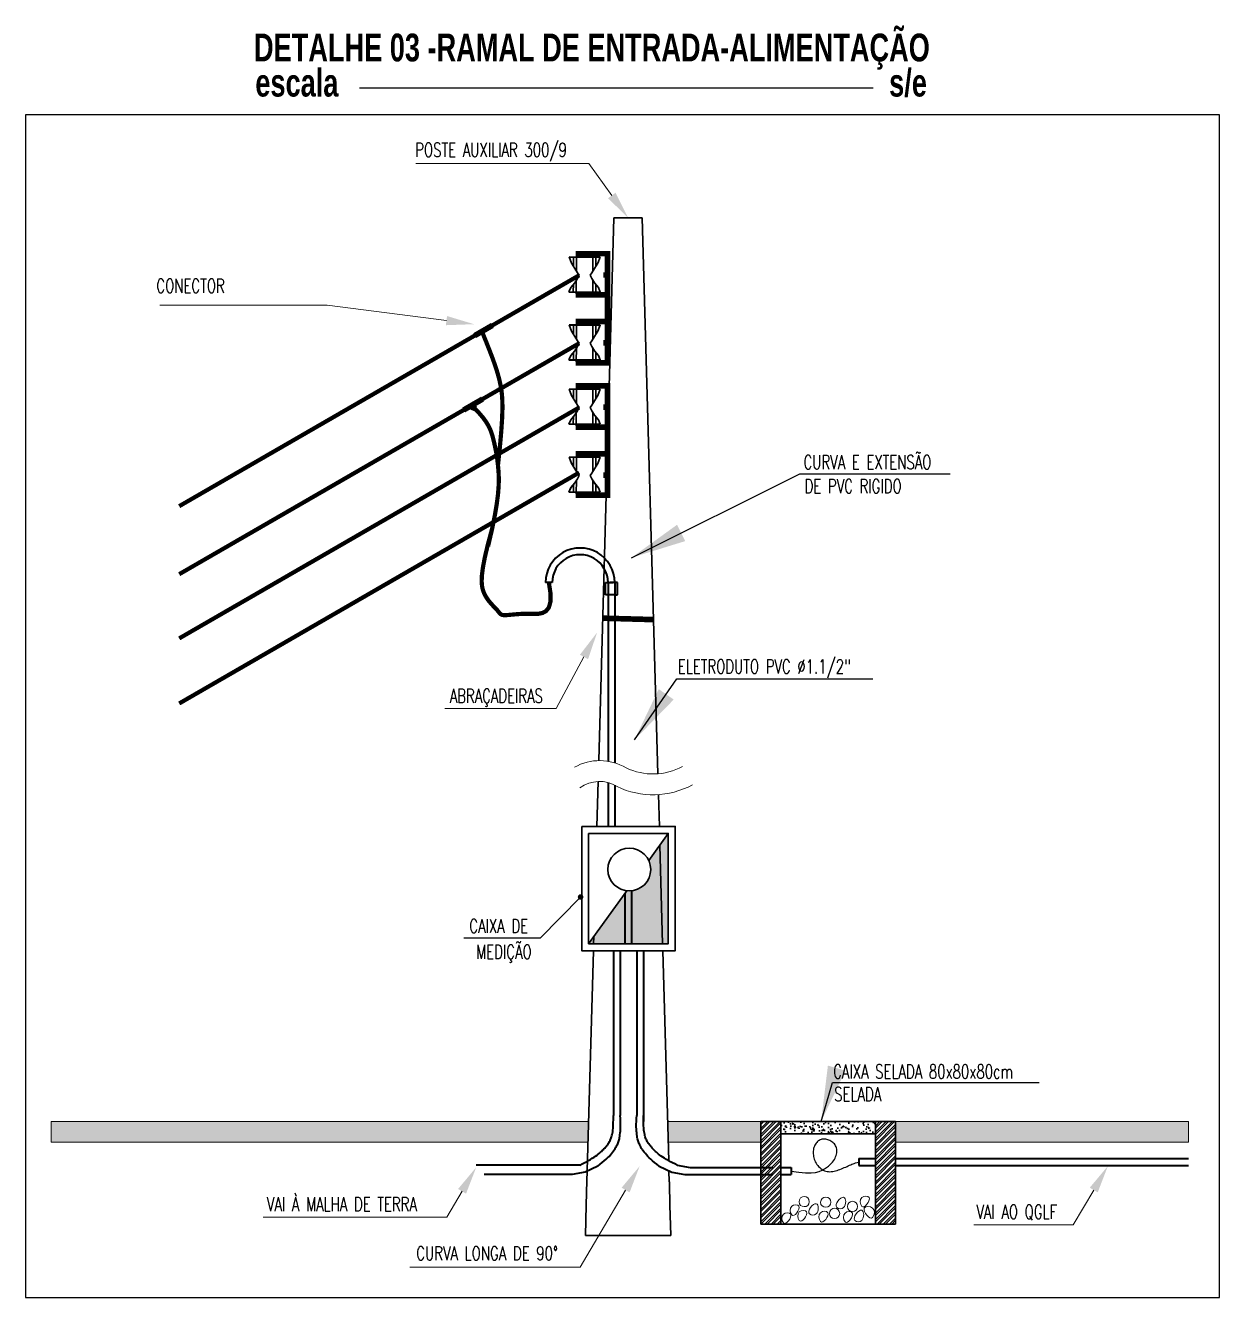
# Model space of a CAD drawing. Header units: millimetres. Extents: x 867 to 1330, y 209 to 507.
# Drawn here: x 922.78 to 931.38, y 320.7 to 329.86 of the extents above; entities that cross this region are included whole.
import ezdxf

# ---------------------------------------------------------------- set-up
doc = ezdxf.new("R2010")
doc.units = ezdxf.units.MM
doc.header["$LTSCALE"] = 5
doc.linetypes.add('DASHDOTX2', pattern=[2, 1, -0.5, 0, -0.5])
doc.linetypes.add('HIDDEN', pattern=[9.525, 6.35, -3.175])
for name, color, linetype, lineweight in [('I-ARQ', 8, 'Continuous', 0), ('I-CAIXAS', 3, 'Continuous', 30), ('I-ELET_EMB', 5, 'Continuous', 35), ('I-FIAÇÃO', 2, 'Continuous', 25), ('I-LIN_CHAMADA', 9, 'Continuous', 9), ('I-PONTO_ELE', 4, 'Continuous', 30), ('I-TEXTOS', 2, 'Continuous', 25)]:
    doc.layers.add(name, color=color, linetype=linetype, lineweight=lineweight)
doc.styles.add('ROMANS', font='ROMANS.SHX', dxfattribs={"height": 0.25})
doc.styles.add('SANSSERIFBOLD', font='sasb____.pfb')
doc.styles.get("Standard").update_dxf_attribs({"font": 'arial.ttf'})
doc.dimstyles.new('BOLA200-C', dxfattribs={"dimtxt": 0.36, "dimasz": 0.36, "dimexe": 0.18, "dimexo": 0.063, "dimgap": 0.18, "dimtad": 1, "dimzin": 4, "dimdsep": 46, "dimtxsty": 'ROMANS', "dimblk": 'BOLA', "dimblk1": 'BOLA', "dimblk2": 'BOLA', "dimsah": 1, "dimcen": 0.09, "dimse1": 1, "dimse2": 1, "dimclrt": 2, "dimadec": 0, "dimazin": 0, "dimtfac": 1.2, "dimtix": 1, "dimtmove": 2, "dimatfit": 3, "dimldrblk": 'BOLA', "dimfxl": 1, "dimtvp": 2, "dimtolj": 1, "dimtzin": 4, "dimarcsym": 0})
doc.dimstyles.get("Standard").update_dxf_attribs({"dimtxt": 0.18, "dimasz": 0.18, "dimexe": 0.18, "dimexo": 0.0625, "dimgap": 0.09, "dimtad": 0, "dimtih": 1, "dimtoh": 1, "dimdec": 4, "dimzin": 0, "dimdsep": 46, "dimtxsty": 'Standard', "dimcen": 0.09, "dimadec": 0, "dimazin": 0, "dimtfac": 1, "dimtdec": 4, "dimtofl": 0, "dimtmove": 0, "dimatfit": 3, "dimfxl": 1, "dimtolj": 1, "dimtzin": 0, "dimarcsym": 0})

# ---------------------------------------------------------------- blocks, each defined once
blk = doc.blocks.new('BOLA')
blk.add_hatch(color=0).paths.add_polyline_path([(-0.25, 0, 1), (0.25, 0, 1)])
at = {"color": 0}
for p, q in [((0, 1), (0, 0.25)), ((-1, 0), (-0.25, 0)), ((0.25, 0), (1, 0)), ((0, -0.25), (0, -1))]:
    blk.add_line(p, q, dxfattribs=at)
blk.add_circle((0, 0), 0.25, dxfattribs=at)

msp = doc.modelspace()

# ---------------------------------------------------------------- hatches: boundary and pattern name
at = {"layer": 'I-ARQ'}
h = msp.add_hatch(dxfattribs=at)
h.set_pattern_fill('AR-HBONE', color=256, scale=0.0005, style=0)
h.set_pattern_definition([(45, (-410.631544, -555.408467), (7e-18, 0.071842049), [0.1524, -0.0508]), (135, (-410.595623, -555.372546), (7e-18, 0.071842049), [0.1524, -0.0508])])
h.paths.add_polyline_path([(926.8399, 321.9634), (922.9686, 321.9634), (922.9686, 321.8134), (926.8357, 321.8134)])
h.paths.add_polyline_path([(928.08, 321.9634), (927.4088, 321.9634), (927.413, 321.8134), (928.08, 321.8134)])
h.paths.add_polyline_path([(931.1609, 321.8134), (931.1609, 321.9634), (929.0503, 321.9634), (929.0503, 321.8134)])
at = {"layer": 'I-CAIXAS'}
msp.add_hatch(color=256, dxfattribs=at).paths.add_polyline_path([(926.8402, 323.2429), (927.4135, 323.2429), (927.4135, 324.0379), (927.2731, 323.8431, -0.109418), (927.2875, 323.7779, -0.44827), (927.1155, 323.6246)])
h = msp.add_hatch(dxfattribs=at)
h.set_pattern_fill('STEEL', color=9, scale=0.01, style=0)
h.set_pattern_definition([(45, (-410.631544, -555.408467), (-0.0224506403, 0.0224506403), []), (45, (-410.631544, -555.392592), (-0.0224506403, 0.0224506403), [])])
h.paths.add_polyline_path([(928.2248, 321.9634), (928.08, 321.9634), (928.08, 321.2241), (928.2248, 321.2241)])
h.paths.add_polyline_path([(929.0503, 321.9634), (928.9054, 321.9634), (928.9054, 321.2241), (929.0421, 321.2241), (929.0503, 321.2322)])
h = msp.add_hatch(dxfattribs=at)
h.set_pattern_fill('AR-CONC', color=9, scale=0.0005, style=0)
h.set_pattern_definition([(50, (-410.63154, -555.40847), (0.0910923345, -0.0079695428), [0.009525, -0.104775]), (355, (-410.63154, -555.40847), (-0.017621413, 0.0955283214), [0.00762, -0.08382]), (100.451, (-410.62395, -555.40913), (0.073471251, 0.087558344), [0.008095, -0.089045]), (46.1842, (-410.63154, -555.38307), (0.1355395204, -0.021021164), [0.0142875, -0.1571625]), (96.6356, (-410.62025, -555.38482), (0.118702117, 0.123712778), [0.0121425, -0.1335675]), (351.184, (-410.63154, -555.38307), (0.118702303, 0.123712559), [0.01143, -0.12573]), (21, (-410.61884, -555.38942), (0.07580744, -0.0511327593), [0.009525, -0.104775]), (326, (-410.61884, -555.38942), (0.030901014, 0.092093983), [0.00762, -0.08382]), (71.4514, (-410.61253, -555.39368), (0.1067082454, 0.040961429), [0.008095, -0.089045]), (37.5, (-410.631544, -555.408467), (0.0015443016, 0.04227751944), [0, -0.082804, 0, -0.08509, 0, -0.0841375]), (7.5, (-410.631544, -555.408467), (0.0334098313, 0.0500902874), [0, -0.048514, 0, -0.080899, 0, -0.0320675]), (327.5, (-410.659865, -555.408467), (0.0677952976, -0.002864372), [0, -0.03175, 0, -0.09906, 0, -0.131445]), (317.5, (-410.672565, -555.408467), (0.0740645907, 0.0127132455), [0, -0.041275, 0, -0.065786, 0, -0.093345])])
h.paths.add_polyline_path([(928.9054, 321.9634), (928.2248, 321.9634), (928.2248, 321.8742), (928.9054, 321.8742)])

# ---------------------------------------------------------------- linework, layer by layer
at = {"linetype": 'HIDDEN', "ltscale": 0.3}
msp.add_lwpolyline([(922.7843, 320.695), (931.3837, 320.695), (931.3837, 329.214), (922.7843, 329.214)], close=True, dxfattribs=at)
at = {"layer": 'I-ARQ', "color": 7}
for p, q in [((922.9686, 321.9634), (926.8399, 321.9634)), ((927.2353, 321.9634), (927.2356, 321.9634)), ((927.4088, 321.9634), (928.08, 321.9634)), ((929.0503, 321.9634), (931.1609, 321.9634)), ((922.9686, 321.8134), (926.8399, 321.8134)), ((927.4088, 321.8134), (928.08, 321.8134)), ((929.0503, 321.8134), (931.1609, 321.8134))]:
    msp.add_line(p, q, dxfattribs=at)
at = {"layer": 'I-ARQ'}
for p, q in [((922.9686, 321.9634), (922.9686, 321.8134)), ((931.1609, 321.9634), (931.1609, 321.8134))]:
    msp.add_line(p, q, dxfattribs=at)
for centre, radius, start, end in [((926.9202, 324.19), 0.3724, 59.35521, 119.41982), ((927.3035, 324.9139), 0.4476, 244.37796, 298.42879), ((926.9181, 324.1776), 0.2348, 57.23425, 126.92612), ((927.3035, 324.9139), 0.5976, 244.37796, 298.42879)]:
    msp.add_arc(centre, radius, start, end, dxfattribs=at)
at = {"layer": 'I-ARQ', "color": 8}
for points, start_tangent, end_tangent in [([(928.3658, 321.3589, 2.6241), (928.4195, 321.3589, 2.6241), (928.4195, 321.4126, 2.6241), (928.367, 321.4126, 2.6241), (928.3658, 321.3589, 2.6241)], (0.788694, -0.614785), (0.788694, -0.614785)), ([(928.521, 321.3553, 2.6241), (928.5748, 321.3553, 2.6241), (928.5748, 321.409, 2.6241), (928.5222, 321.409, 2.6241), (928.521, 321.3553, 2.6241)], (0.788694, -0.614785), (0.788694, -0.614785)), ([(928.6281, 321.3434, 2.6241), (928.6764, 321.3434, 2.6241), (928.6764, 321.4176, 2.6241), (928.6281, 321.3434, 2.6241)], (0.725188, -0.688551), (0.725188, -0.688551)), ([(928.8076, 321.3517, 2.6241), (928.8076, 321.415, 2.6241), (928.8601, 321.415, 2.6241), (928.8076, 321.3517, 2.6241)], (-0.62762, 0.77852), (-0.62762, 0.77852)), ([(928.3025, 321.2897, 2.6241), (928.3025, 321.3529, 2.6241), (928.355, 321.3529, 2.6241), (928.3025, 321.2897, 2.6241)], (-0.62762, 0.77852), (-0.62762, 0.77852)), ([(928.4311, 321.2969, 2.6241), (928.4793, 321.2969, 2.6241), (928.4793, 321.3711, 2.6241), (928.4311, 321.2969, 2.6241)], (0.725188, -0.688551), (0.725188, -0.688551)), ([(928.5843, 321.2742, 2.6241), (928.638, 321.2742, 2.6241), (928.638, 321.3279, 2.6241), (928.5855, 321.3279, 2.6241), (928.5843, 321.2742, 2.6241)], (0.788694, -0.614785), (0.788694, -0.614785)), ([(928.7133, 321.3243, 2.6241), (928.767, 321.3243, 2.6241), (928.767, 321.378, 2.6241), (928.7145, 321.378, 2.6241), (928.7133, 321.3243, 2.6241)], (0.788694, -0.614785), (0.788694, -0.614785)), ([(928.7583, 321.2503, 2.6241), (928.8065, 321.2503, 2.6241), (928.8065, 321.3245, 2.6241), (928.7583, 321.2503, 2.6241)], (0.725188, -0.688551), (0.725188, -0.688551)), ([(928.8852, 321.2718, 2.6241), (928.8852, 321.3398, 2.6241), (928.8255, 321.3398, 2.6241), (928.8852, 321.2718, 2.6241)], (0.634193, 0.773175), (0.634193, 0.773175)), ([(928.2428, 321.2324, 2.6241), (928.2428, 321.2956, 2.6241), (928.2953, 321.2956, 2.6241), (928.2428, 321.2324, 2.6241)], (-0.62762, 0.77852), (-0.62762, 0.77852)), ([(928.3574, 321.2491, 2.6241), (928.3574, 321.3123, 2.6241), (928.41, 321.3123, 2.6241), (928.3574, 321.2491, 2.6241)], (-0.62762, 0.77852), (-0.62762, 0.77852)), ([(928.5103, 321.2431, 2.6241), (928.5103, 321.3064, 2.6241), (928.5628, 321.3064, 2.6241), (928.5103, 321.2431, 2.6241)], (-0.62762, 0.77852), (-0.62762, 0.77852)), ([(928.687, 321.2408, 2.6241), (928.687, 321.304, 2.6241), (928.7395, 321.304, 2.6241), (928.687, 321.2408, 2.6241)], (-0.62762, 0.77852), (-0.62762, 0.77852))]:
    msp.add_spline(points, degree=3, dxfattribs=dict(at, start_tangent=start_tangent, end_tangent=end_tangent))
at = {"layer": 'I-CAIXAS'}
for p, q in [((927.2731, 323.8431, 2.6241), (927.4135, 324.0379, 2.6241)), ((926.8402, 323.2429, 2.6241), (927.1155, 323.6246, 2.6241)), ((928.08, 321.9634), (928.08, 321.2241)), ((928.2248, 321.9634), (928.08, 321.9634)), ((928.2248, 321.9634), (928.9054, 321.9634)), ((928.2248, 321.2241), (928.2248, 321.9634)), ((928.9054, 321.2241), (928.9054, 321.9634)), ((928.9054, 321.9634), (929.0503, 321.9634)), ((929.0503, 321.2241), (929.0503, 321.9634)), ((928.2248, 321.8742), (928.9054, 321.8742)), ((928.08, 321.2241), (929.0503, 321.2241))]:
    msp.add_line(p, q, dxfattribs=at)
at = {"layer": 'I-CAIXAS', "elevation": 2.6241}
for points in [[(926.7902, 324.0879), (927.4635, 324.0879), (927.4635, 323.1929), (926.7902, 323.1929)], [(926.8402, 324.0379), (927.4135, 324.0379), (927.4135, 323.2429), (926.8402, 323.2429)]]:
    msp.add_lwpolyline(points, close=True, dxfattribs=at)
at = {"layer": 'I-CAIXAS'}
msp.add_circle((927.1331, 323.7779, 2.6241), 0.1543, dxfattribs=at)
at = {"layer": 'I-ELET_EMB'}
for p, q in [((926.5778, 325.8447), (926.5298, 325.8447)), ((926.7769, 321.6496), (926.0293, 321.6496))]:
    msp.add_line(p, q, dxfattribs=at)
at = {"layer": 'I-ELET_EMB', "linetype": 'Continuous'}
for p, q in [((926.9607, 325.8442), (927.016, 325.8442)), ((926.9607, 325.7559), (926.9607, 325.8442)), ((926.9798, 325.8442), (926.9798, 324.5576)), ((927.0469, 325.8442), (926.9917, 325.8442)), ((927.0278, 325.8442), (927.0278, 324.5465)), ((927.0469, 325.7559), (927.0469, 325.8442)), ((926.9798, 325.7559), (926.9607, 325.7559)), ((927.0278, 325.7559), (926.9798, 325.7559)), ((927.0278, 325.7559), (927.0469, 325.7559)), ((926.9798, 324.4042), (926.9798, 324.0879)), ((926.9798, 324.4042), (926.9798, 324.0879)), ((927.0278, 324.3852), (927.0278, 324.0879)), ((927.0278, 324.3852), (927.0278, 324.0879)), ((927.1484, 323.6243), (927.1484, 323.2429)), ((927.1004, 323.6037), (927.1004, 323.2429)), ((927.0183, 323.1929), (927.0183, 322.0067)), ((927.0663, 323.1929), (927.0663, 322.0067)), ((927.1873, 323.1929), (927.1873, 322.0067)), ((927.2353, 323.1929), (927.2353, 321.9634)), ((928.7852, 321.6957), (928.9054, 321.6957)), ((928.7852, 321.6957), (928.7852, 321.6452)), ((929.0503, 321.6957), (931.1609, 321.6957)), ((928.2975, 321.6316), (928.2975, 321.5811)), ((928.7852, 321.6452), (928.9054, 321.6452)), ((929.0503, 321.6452), (931.1609, 321.6452))]:
    msp.add_line(p, q, dxfattribs=at)
for points in [[(926.7769, 321.6496), (926.7932, 321.6571), (926.8091, 321.665), (926.8245, 321.6731), (926.8393, 321.6813), (926.8533, 321.6896), (926.8666, 321.6979), (926.8789, 321.7059), (926.8902, 321.7137), (926.9004, 321.7211), (926.9096, 321.7282), (926.9179, 321.735), (926.9255, 321.7416), (926.9324, 321.7479), (926.9387, 321.7541), (926.9447, 321.7602), (926.9503, 321.7662), (926.9558, 321.7722), (926.961, 321.7782), (926.9661, 321.7841), (926.9709, 321.7901), (926.9755, 321.796), (926.9798, 321.802), (926.9839, 321.808), (926.9877, 321.814), (926.9913, 321.82), (926.9946, 321.8261), (926.9977, 321.8324), (927.0005, 321.839), (927.0031, 321.846), (927.0055, 321.8534), (927.0077, 321.8613), (927.0098, 321.8698), (927.0117, 321.8791), (927.0134, 321.8896), (927.0149, 321.9018), (927.0162, 321.9162), (927.0172, 321.9334), (927.0179, 321.9539), (927.0183, 321.9782), (927.0183, 322.0067)], [(926.9053, 321.6423), (926.9226, 321.6553), (926.9383, 321.6677), (926.9524, 321.6795), (926.9652, 321.6907), (926.9767, 321.7016), (926.9871, 321.712), (926.9965, 321.7222), (927.005, 321.732), (927.0127, 321.7417), (927.0198, 321.7512), (927.0262, 321.7604), (927.0319, 321.7694), (927.0371, 321.7781), (927.0417, 321.7865), (927.0457, 321.7945), (927.0493, 321.8021), (927.0524, 321.8095), (927.0551, 321.8166), (927.0574, 321.8238), (927.0595, 321.8313), (927.0613, 321.8392), (927.0629, 321.8479), (927.0644, 321.8575), (927.0659, 321.8682), (927.0673, 321.8803), (927.0686, 321.8938), (927.0696, 321.9087), (927.0702, 321.9252), (927.0703, 321.9432), (927.0698, 321.9627), (927.0685, 321.9839), (927.0663, 322.0067)], [(927.3482, 321.6423), (927.3309, 321.6553), (927.3153, 321.6677), (927.3011, 321.6795), (927.2884, 321.6907), (927.2769, 321.7016), (927.2665, 321.712), (927.2571, 321.7222), (927.2486, 321.732), (927.2408, 321.7417), (927.2338, 321.7512), (927.2274, 321.7604), (927.2217, 321.7694), (927.2165, 321.7781), (927.2119, 321.7865), (927.2079, 321.7945), (927.2043, 321.8021), (927.2012, 321.8095), (927.1985, 321.8166), (927.1962, 321.8238), (927.1941, 321.8313), (927.1923, 321.8392), (927.1906, 321.8479), (927.1891, 321.8575), (927.1877, 321.8682), (927.1863, 321.8803), (927.185, 321.8938), (927.184, 321.9087), (927.1834, 321.9252), (927.1833, 321.9432), (927.1838, 321.9627), (927.1851, 321.9839), (927.1873, 322.0067)], [(927.4767, 321.6496), (927.4604, 321.6571), (927.4445, 321.665), (927.4291, 321.6731), (927.4143, 321.6813), (927.4003, 321.6896), (927.387, 321.6979), (927.3747, 321.7059), (927.3634, 321.7137), (927.3532, 321.7211), (927.344, 321.7282), (927.3357, 321.735), (927.3281, 321.7416), (927.3212, 321.7479), (927.3148, 321.7541), (927.3089, 321.7602), (927.3032, 321.7662), (927.2978, 321.7722), (927.2925, 321.7782), (927.2875, 321.7841), (927.2827, 321.7901), (927.2781, 321.796), (927.2738, 321.802), (927.2697, 321.808), (927.2658, 321.814), (927.2623, 321.82), (927.259, 321.8261), (927.2559, 321.8324), (927.2531, 321.839), (927.2505, 321.846), (927.2481, 321.8534), (927.2459, 321.8613), (927.2438, 321.8698), (927.2419, 321.8791), (927.2402, 321.8896), (927.2387, 321.9018), (927.2374, 321.9162), (927.2364, 321.9334), (927.2357, 321.9539), (927.2353, 321.9782), (927.2353, 322.0067)], [(926.9053, 321.6423), (926.8153, 321.5991), (926.7216, 321.5811), (926.6207, 321.5811), (926.3866, 321.5811), (926.1812, 321.5811), (926.0867, 321.5811)], [(927.3482, 321.6423), (927.4383, 321.5991), (927.532, 321.5811), (927.6328, 321.5811), (927.867, 321.5811), (928.0723, 321.5811), (928.1669, 321.5811)], [(927.4767, 321.6496), (927.5704, 321.6316), (927.6712, 321.6316), (927.9054, 321.6316), (928.1107, 321.6316), (928.1669, 321.6316)], [(928.2248, 321.6316), (928.2975, 321.6316)], [(928.2248, 321.5811), (928.2592, 321.5811), (928.2975, 321.5811)]]:
    msp.add_lwpolyline(points, dxfattribs=at)
for radius, start in [(0.249, 359.88692), (0.201, 359.85991)]:
    msp.add_arc((926.7788, 325.8447), radius, start, 180, dxfattribs=at)
at = {"layer": 'I-FIAÇÃO', "linetype": 'Continuous'}
for points, const_width in [([(926.7719, 328.0579), (923.8916, 326.395)], 0.0303), ([(926.0196, 327.6236), (926.1463, 327.6967)], 0.0405), ([(926.0727, 327.6514), (926.1017, 327.58), (926.1261, 327.5183), (926.1465, 327.4649), (926.1633, 327.4183), (926.177, 327.377), (926.1882, 327.3397), (926.1973, 327.3047), (926.2048, 327.2706), (926.2112, 327.2357), (926.216, 327.1969), (926.2189, 327.1507), (926.2193, 327.0937), (926.2168, 327.0225), (926.2109, 326.9336), (926.2012, 326.8236), (926.1871, 326.6891)], 0.0303), ([(926.7721, 327.5682), (923.8916, 325.9051)], 0.0303), ([(926.7719, 327.1056), (923.8916, 325.4426)], 0.0303), ([(925.9398, 327.0876), (926.0757, 327.1661)], 0.0405), ([(925.9948, 327.1098), (926.0282, 327.0963)], 0.0405), ([(926.0168, 327.1009), (926.0515, 327.0654), (926.0793, 327.0329), (926.1011, 327.0029), (926.1179, 326.9751), (926.1306, 326.9491), (926.1401, 326.9245), (926.1474, 326.9008), (926.1535, 326.8777), (926.1592, 326.8548), (926.1645, 326.8317), (926.1695, 326.8079), (926.1742, 326.7832), (926.1786, 326.7571), (926.1826, 326.7291), (926.1862, 326.6991), (926.1894, 326.6664), (926.192, 326.6305), (926.1933, 326.5894), (926.1921, 326.5407), (926.1876, 326.4823), (926.1786, 326.4118), (926.1643, 326.3269), (926.1436, 326.2255), (926.1156, 326.1052)], 0.0303), ([(926.772, 326.6369), (923.8916, 324.974)], 0.0303), ([(926.1443, 326.2302), (926.1145, 326.1193), (926.0931, 326.0288), (926.0792, 325.9562), (926.0717, 325.8988), (926.0697, 325.854), (926.0723, 325.8191), (926.0785, 325.7914), (926.0872, 325.7684), (926.0977, 325.7477), (926.1094, 325.729), (926.1219, 325.7119), (926.1346, 325.6965), (926.1471, 325.6827), (926.159, 325.6702), (926.1698, 325.6591), (926.1791, 325.6491), (926.1866, 325.6403), (926.1927, 325.6325), (926.198, 325.6259), (926.2032, 325.6204), (926.2088, 325.616), (926.2155, 325.6128), (926.2239, 325.6108), (926.2345, 325.61), (926.2479, 325.6103), (926.2641, 325.6115), (926.2829, 325.6133), (926.3044, 325.6154), (926.3283, 325.6174), (926.3545, 325.619), (926.383, 325.6199), (926.4137, 325.6198), (926.446, 325.6189), (926.4783, 325.6199), (926.5085, 325.626), (926.5344, 325.6403), (926.554, 325.6661), (926.5651, 325.7067), (926.5658, 325.7651), (926.5538, 325.8447)], 0.0303)]:
    msp.add_lwpolyline(points, dxfattribs=dict(at, const_width=const_width))
msp.add_lwpolyline([(928.2975, 321.6063), (928.3546, 321.5971), (928.4023, 321.5929), (928.4418, 321.593), (928.4741, 321.5966), (928.5003, 321.603), (928.5216, 321.6114), (928.5391, 321.6211), (928.5537, 321.6313), (928.5666, 321.6413), (928.5779, 321.6511), (928.5877, 321.6607), (928.5962, 321.6702), (928.6035, 321.6796), (928.6096, 321.6889), (928.6147, 321.6983), (928.6189, 321.7078), (928.6223, 321.7174), (928.6248, 321.727), (928.6265, 321.7365), (928.6273, 321.746), (928.6274, 321.7552), (928.6265, 321.7641), (928.6248, 321.7726), (928.6223, 321.7806), (928.6188, 321.7881), (928.6146, 321.795), (928.6097, 321.8014), (928.6042, 321.8073), (928.5982, 321.8126), (928.5918, 321.8173), (928.5851, 321.8216), (928.5781, 321.8254), (928.5711, 321.8286), (928.5639, 321.8313), (928.5567, 321.8335), (928.5494, 321.8351), (928.5421, 321.836), (928.5349, 321.8363), (928.5277, 321.8359), (928.5207, 321.8347), (928.5137, 321.8329), (928.5069, 321.8302), (928.5004, 321.8269), (928.4942, 321.8229), (928.4883, 321.8181), (928.4828, 321.8127), (928.4777, 321.8067), (928.4732, 321.8), (928.4692, 321.7927), (928.4658, 321.7848), (928.463, 321.7764), (928.4607, 321.7677), (928.4591, 321.7585), (928.4581, 321.7492), (928.4576, 321.7396), (928.4578, 321.7298), (928.4586, 321.72), (928.4601, 321.7102), (928.4622, 321.7005), (928.465, 321.6908), (928.4685, 321.6813), (928.4727, 321.6721), (928.4776, 321.663), (928.4832, 321.6543), (928.4896, 321.646), (928.4967, 321.6382), (928.5043, 321.6309), (928.5125, 321.6242), (928.5211, 321.6182), (928.53, 321.6131), (928.5393, 321.6088), (928.5487, 321.6056), (928.5583, 321.6033), (928.568, 321.6021), (928.5779, 321.6017), (928.5878, 321.6022), (928.5979, 321.6035), (928.6081, 321.6054), (928.6185, 321.6079), (928.6289, 321.6109), (928.6395, 321.6144), (928.6501, 321.6182), (928.6607, 321.6223), (928.6712, 321.6265), (928.6814, 321.6309), (928.6914, 321.6352), (928.701, 321.6395), (928.7101, 321.6436), (928.7188, 321.6475), (928.7272, 321.6512), (928.7355, 321.6547), (928.7441, 321.658), (928.7531, 321.6612), (928.7628, 321.6644), (928.7734, 321.6674), (928.7852, 321.6705)], dxfattribs=at)
at = {"layer": 'I-LIN_CHAMADA'}
for p, q in [((925.5947, 328.8636), (926.8404, 328.8636)), ((927.0072, 328.633), (926.8404, 328.8636)), ((924.9564, 327.8423), (923.7531, 327.8423)), ((925.8161, 327.7314), (924.9564, 327.8423)), ((926.8066, 325.3089), (926.6073, 324.9377)), ((926.6073, 324.9377), (925.8043, 324.9377)), ((925.9287, 321.4604), (925.8193, 321.2746)), ((927.1063, 321.4694), (926.7793, 320.914)), ((930.4777, 321.4694), (930.3307, 321.2198)), ((925.8193, 321.2746), (924.4956, 321.2746)), ((930.3307, 321.2198), (929.6147, 321.2198)), ((926.7793, 320.914), (925.5522, 320.914))]:
    msp.add_line(p, q, dxfattribs=at)
for points in [[(927.0342, 328.6525), (927.1244, 328.4709), (926.9801, 328.6134)], [(925.8204, 327.7645), (926.0145, 327.7058), (925.8119, 327.6984)], [(926.7772, 325.3247), (926.9012, 325.4851), (926.8359, 325.2931)], [(925.9, 321.4773), (926.0302, 321.6327), (925.9574, 321.4435)], [(927.0776, 321.4863), (927.2078, 321.6418), (927.1351, 321.4525)], [(930.449, 321.4863), (930.5792, 321.6418), (930.5064, 321.4525)]]:
    msp.add_solid(points, dxfattribs=at)
at = {"layer": 'I-PONTO_ELE'}
for p, q in [((926.9126, 324.5623), (927.0219, 328.4709)), ((927.0219, 328.4709), (927.2268, 328.4709)), ((927.3388, 324.4677), (927.2268, 328.4709)), ((926.8993, 324.0879), (926.9084, 324.4123)), ((927.3494, 324.0879), (927.343, 324.3176)), ((927.373, 323.2429), (927.3531, 323.9541)), ((926.8757, 323.2429), (926.8771, 323.2942)), ((926.8278, 321.529), (926.8743, 323.1929)), ((927.4167, 321.68), (927.3744, 323.1929)), ((927.4209, 321.529), (927.4186, 321.6086)), ((926.823, 321.3593), (926.828, 321.5379)), ((927.426, 321.3488), (927.4226, 321.529)), ((926.8169, 321.1414), (926.823, 321.3593)), ((927.4318, 321.1414), (927.4257, 321.3593)), ((926.8169, 321.1414), (927.4318, 321.1414))]:
    msp.add_line(p, q, dxfattribs=at)
at = {"layer": 'I-PONTO_ELE', "linetype": 'DASHDOTX2'}
for p, q in [((926.7305, 328.1898), (926.7305, 328.121)), ((926.7516, 328.0883), (926.7516, 328.1903)), ((926.8708, 328.0881), (926.8712, 328.1901)), ((926.8924, 328.1894), (926.8921, 328.1207)), ((926.7515, 328.0276), (926.751, 327.9256)), ((926.8706, 328.0273), (926.8706, 327.9253)), ((926.7299, 327.9379), (926.7302, 327.995)), ((926.8918, 327.9259), (926.8918, 327.9946)), ((926.7307, 327.7), (926.7307, 327.6313)), ((926.7518, 327.5986), (926.7518, 327.7006)), ((926.871, 327.5983), (926.8714, 327.7003)), ((926.8926, 327.6997), (926.8923, 327.6309)), ((926.7301, 327.4481), (926.7304, 327.5052)), ((926.7517, 327.5378), (926.7512, 327.4358)), ((926.8708, 327.5376), (926.8708, 327.4356)), ((926.892, 327.4361), (926.892, 327.5049)), ((926.7305, 327.2374), (926.7305, 327.1687)), ((926.7516, 327.136), (926.7516, 327.238)), ((926.8708, 327.1357), (926.8712, 327.2377)), ((926.8924, 327.2371), (926.8921, 327.1683)), ((926.7299, 326.9855), (926.7302, 327.0426)), ((926.7515, 327.0752), (926.751, 326.9733)), ((926.8706, 327.075), (926.8706, 326.973)), ((926.8918, 326.9735), (926.8918, 327.0423)), ((926.7307, 326.7477), (926.7307, 326.6789)), ((926.7518, 326.6462), (926.7518, 326.7482)), ((926.871, 326.6459), (926.8714, 326.7479)), ((926.8926, 326.7473), (926.8923, 326.6785)), ((926.7301, 326.4957), (926.7304, 326.5529)), ((926.7517, 326.5855), (926.7512, 326.4835)), ((926.8708, 326.5852), (926.8708, 326.4832)), ((926.892, 326.4837), (926.892, 326.5525))]:
    msp.add_line(p, q, dxfattribs=at)
at = {"layer": 'I-PONTO_ELE', "linetype": 'DASHDOTX2', "const_width": 0.0405}
for points in [[(926.747, 328.2138), (926.9755, 328.2138), (926.9755, 327.9162), (926.747, 327.9162)], [(926.9455, 328.06), (926.9672, 328.06)], [(926.9755, 327.9162), (926.9755, 327.7096)], [(926.747, 327.7246), (926.9755, 327.7246), (926.9755, 327.427), (926.747, 327.427)], [(926.9455, 327.5708), (926.9672, 327.5708)], [(926.747, 327.2614), (926.9755, 327.2614), (926.9755, 326.9639), (926.747, 326.9639)], [(926.9455, 327.1077), (926.9672, 327.1077)], [(926.9755, 326.9639), (926.9755, 326.7572)], [(926.747, 326.7722), (926.9755, 326.7722), (926.9755, 326.4746), (926.747, 326.4746)], [(926.9455, 326.6184), (926.9672, 326.6184)]]:
    msp.add_lwpolyline(points, dxfattribs=at)
at = {"layer": 'I-PONTO_ELE', "linetype": 'DASHDOTX2'}
for points in [[(926.9237, 327.937), (926.698, 327.938), (926.7119, 327.97), (926.7407, 328.0042), (926.7592, 328.0339), (926.7719, 328.0579), (926.7594, 328.0752), (926.7412, 328.1062), (926.7161, 328.1452), (926.6992, 328.1899), (926.9237, 328.1889)], [(926.698, 327.9375), (926.9237, 327.9375), (926.91, 327.9696), (926.8813, 328.0039), (926.863, 328.0337), (926.8504, 328.0577), (926.863, 328.0749), (926.8813, 328.1058), (926.9065, 328.1448), (926.9237, 328.1894), (926.6992, 328.1894)], [(926.9237, 327.4477), (926.698, 327.4488), (926.7119, 327.4808), (926.7407, 327.515), (926.7592, 327.5447), (926.7719, 327.5687), (926.7594, 327.5859), (926.7412, 327.6169), (926.7161, 327.656), (926.6992, 327.7007), (926.9237, 327.6997)], [(926.698, 327.4482), (926.9237, 327.4482), (926.91, 327.4803), (926.8813, 327.5147), (926.863, 327.5444), (926.8504, 327.5685), (926.863, 327.5857), (926.8813, 327.6166), (926.9065, 327.6555), (926.9237, 327.7002), (926.6992, 327.7002)], [(926.9239, 327.4472), (926.6982, 327.4483), (926.7121, 327.4803), (926.7409, 327.5145), (926.7594, 327.5442), (926.7721, 327.5682), (926.7596, 327.5854), (926.7414, 327.6164), (926.7163, 327.6554), (926.6994, 327.7002), (926.9239, 327.6992)], [(926.6982, 327.4477), (926.9239, 327.4477), (926.9102, 327.4798), (926.8815, 327.5142), (926.8632, 327.5439), (926.8506, 327.568), (926.8632, 327.5852), (926.8815, 327.6161), (926.9067, 327.655), (926.9239, 327.6997), (926.6994, 327.6997)], [(926.9237, 326.9846), (926.698, 326.9857), (926.7119, 327.0177), (926.7407, 327.0519), (926.7592, 327.0816), (926.7719, 327.1056), (926.7594, 327.1228), (926.7412, 327.1538), (926.7161, 327.1928), (926.6992, 327.2376), (926.9237, 327.2366)], [(926.698, 326.9851), (926.9237, 326.9851), (926.91, 327.0172), (926.8813, 327.0516), (926.863, 327.0813), (926.8504, 327.1054), (926.863, 327.1226), (926.8813, 327.1535), (926.9065, 327.1924), (926.9237, 327.2371), (926.6992, 327.2371)], [(926.9237, 326.4954), (926.698, 326.4964), (926.7119, 326.5284), (926.7407, 326.5626), (926.7592, 326.5923), (926.7719, 326.6163), (926.7594, 326.6335), (926.7412, 326.6645), (926.7161, 326.7036), (926.6992, 326.7483), (926.9237, 326.7473)], [(926.698, 326.4959), (926.9237, 326.4959), (926.91, 326.5279), (926.8813, 326.5623), (926.863, 326.5921), (926.8504, 326.6161), (926.863, 326.6333), (926.8813, 326.6642), (926.9065, 326.7032), (926.9237, 326.7478), (926.6992, 326.7478)], [(926.9239, 326.4949), (926.6982, 326.4959), (926.7121, 326.5279), (926.7409, 326.5621), (926.7594, 326.5918), (926.7721, 326.6158), (926.7596, 326.633), (926.7414, 326.664), (926.7163, 326.7031), (926.6994, 326.7478), (926.9239, 326.7468)], [(926.6982, 326.4954), (926.9239, 326.4954), (926.9102, 326.5274), (926.8815, 326.5618), (926.8632, 326.5916), (926.8506, 326.6156), (926.8632, 326.6328), (926.8815, 326.6637), (926.9067, 326.7026), (926.9239, 326.7473), (926.6994, 326.7473)]]:
    msp.add_lwpolyline(points, dxfattribs=at)
at = {"layer": 'I-PONTO_ELE', "linetype": 'Continuous', "const_width": 0.0405}
msp.add_lwpolyline([(927.3033, 325.5781), (926.9457, 325.5881)], dxfattribs=at)
at = {"layer": 'I-TEXTOS', "color": 4}
for q in [(928.329, 329.4084), (928.8885, 329.4084)]:
    msp.add_line((925.1888, 329.4084), q, dxfattribs=at)

# ---------------------------------------------------------------- texts
at = {"layer": 'I-TEXTOS', "color": 4, "style": 'SANSSERIFBOLD', "width": 0.7}
for s, p in [('DETALHE 03 -RAMAL DE ENTRADA-ALIMENTAÇÃO', (924.4303, 329.5988)), ('escala                                                                         s/e', (924.4399, 329.3453))]:
    msp.add_text(s, height=0.2, dxfattribs=at).set_placement(p)
at = {"layer": 'I-TEXTOS', "style": 'ROMANS', "width": 0.7}
for s, p in [('POSTE AUXILIAR 300/9', (925.5913, 328.9109)), ('CONECTOR', (923.7273, 327.9322)), ('CURVA E EXTENSÃO', (928.3875, 326.6614)), ('DE PVC RIGIDO', (928.3949, 326.4895)), ('ELETRODUTO PVC %%C1.1/2"', (927.4825, 325.1903, 2.6241)), ('ABRAÇADEIRAS', (925.8388, 324.979)), ('CAIXA DE ', (925.9809, 323.3214)), ('MEDIÇÃO', (926.0304, 323.1352)), ('CAIXA SELADA 80x80x80cm', (928.6006, 322.2729)), ('SELADA', (928.6083, 322.1097)), ('VAI À MALHA DE TERRA', (924.523, 321.3169)), (' VAI AO QGLF', (929.5838, 321.2625)), ('CURVA LONGA DE 90%%D', (925.5991, 320.9638))]:
    msp.add_text(s, height=0.1, dxfattribs=at).set_placement(p)

# ---------------------------------------------------------------- leaders
at = {"layer": 'I-LIN_CHAMADA'}
for points, dimstyle, override in [([(927.1482, 326.0238), (928.3601, 326.6279), (929.4447, 326.6279)], 'Standard', {"dimasz": 0.4, "dimclrd": 256}), ([(927.1702, 324.7116, 2.6241), (927.4764, 325.1513, 2.6241), (928.8861, 325.1513, 2.6241)], 'Standard', {"dimasz": 0.4, "dimclrd": 256}), ([(926.7822, 323.58), (926.4899, 323.2833), (925.9423, 323.2833)], 'BOLA200-C', {"dimtxt": 0.12, "dimasz": 0.16, "dimgap": 0.1, "dimse1": 0, "dimse2": 0, "dimclrd": 256, "dimclre": 256, "dimclrt": 256, "dimldrblk": 'DotSmall'}), ([(928.5143, 321.9634), (928.5963, 322.2445), (930.085, 322.2451)], 'Standard', {"dimasz": 0.4, "dimclrd": 256})]:
    msp.add_leader(points, dimstyle=dimstyle, override=override, dxfattribs=at)

doc.saveas('drawing.dxf')
